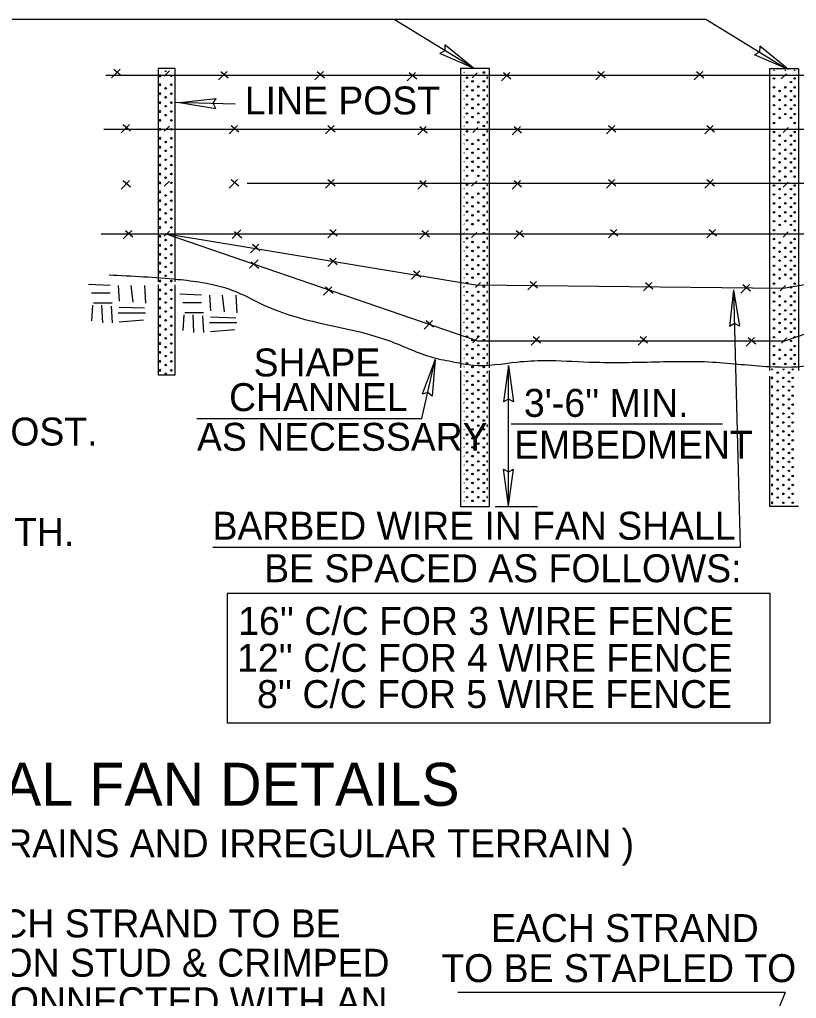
# Model space of a CAD drawing. Extents: x 11 to 454, y -32 to 258.
# Drawn here: x 177.87 to 214.03, y 62.6 to 108.14 of the extents above; entities that cross this region are included whole.
import ezdxf

# ---------------------------------------------------------------- set-up
doc = ezdxf.new("R2010")
doc.units = 0
doc.layers.add('Default', color=7, linetype='Continuous')

msp = doc.modelspace()

# ---------------------------------------------------------------- linework, layer by layer
at = {"layer": 'Default'}
for p, q in [((209.812, 108.138), (160.62, 108.138)), ((198.823, 105.992), (195.308, 108.138)), ((213.425, 105.932), (209.812, 108.138)), ((199.001, 105.872), (197.426, 106.56)), ((199.001, 105.872), (197.67, 106.959)), ((213.663, 105.812), (212.331, 106.9)), ((213.663, 105.812), (212.087, 106.5)), ((182.155, 105.434), (182.549, 105.829)), ((182.253, 105.829), (182.599, 105.533)), ((184.607, 105.511), (184.846, 105.749)), ((187.135, 105.335), (187.53, 105.73)), ((187.234, 105.73), (187.579, 105.434)), ((191.623, 105.335), (192.017, 105.73)), ((191.721, 105.73), (192.066, 105.434)), ((195.913, 105.286), (196.307, 105.681)), ((196.011, 105.681), (196.357, 105.385)), ((198.941, 105.421), (199.179, 105.66)), ((200.302, 105.286), (200.696, 105.681)), ((200.4, 105.681), (200.745, 105.385)), ((204.69, 105.335), (205.085, 105.73)), ((204.789, 105.73), (205.134, 105.434)), ((209.276, 105.335), (209.671, 105.73)), ((209.375, 105.73), (209.72, 105.434)), ((229.847, 105.543), (181.88, 105.543)), ((213.325, 105.376), (213.563, 105.614)), ((187.907, 104.205), (185.077, 104.284)), ((185.316, 104.285), (187.024, 104.471)), ((185.316, 104.285), (187.011, 104.004)), ((229.847, 103.025), (181.789, 103.025)), ((182.599, 102.868), (182.993, 103.263)), ((182.697, 103.263), (183.042, 102.967)), ((184.607, 102.946), (184.846, 103.184)), ((187.628, 102.819), (188.023, 103.213)), ((187.727, 103.213), (188.072, 102.917)), ((192.116, 102.819), (192.51, 103.213)), ((192.214, 103.213), (192.56, 102.917)), ((196.406, 102.769), (196.8, 103.164)), ((196.505, 103.164), (196.85, 102.868)), ((198.971, 102.886), (199.209, 103.125)), ((200.795, 102.769), (201.189, 103.164)), ((200.893, 103.164), (201.239, 102.868)), ((205.184, 102.819), (205.578, 103.213)), ((205.282, 103.213), (205.627, 102.917)), ((209.77, 102.819), (210.164, 103.213)), ((209.868, 103.213), (210.213, 102.917)), ((213.411, 102.88), (213.649, 103.119)), ((182.599, 100.253), (182.993, 100.647)), ((182.697, 100.647), (183.042, 100.351)), ((187.628, 100.302), (188.023, 100.697)), ((187.727, 100.697), (188.072, 100.401)), ((192.116, 100.302), (192.51, 100.697)), ((192.214, 100.697), (192.56, 100.401)), ((196.406, 100.253), (196.8, 100.647)), ((196.505, 100.647), (196.85, 100.351)), ((200.795, 100.253), (201.189, 100.647)), ((200.893, 100.647), (201.239, 100.351)), ((205.184, 100.302), (205.578, 100.697)), ((205.282, 100.697), (205.627, 100.401)), ((209.77, 100.302), (210.164, 100.697)), ((209.868, 100.697), (210.213, 100.401)), ((184.607, 100.381), (184.846, 100.62)), ((229.957, 100.508), (188.46, 100.508)), ((198.911, 100.381), (199.15, 100.62)), ((213.411, 100.342), (213.649, 100.581)), ((192.214, 97.983), (192.609, 98.378)), ((192.313, 98.378), (192.658, 98.082)), ((205.282, 97.983), (205.677, 98.378)), ((205.381, 98.378), (205.726, 98.082)), ((209.868, 97.983), (210.263, 98.378)), ((209.967, 98.378), (210.312, 98.082)), ((229.925, 98.148), (181.669, 98.148)), ((182.697, 97.934), (183.092, 98.328)), ((182.796, 98.328), (183.141, 98.032)), ((184.607, 98.055), (184.846, 98.294)), ((199.091, 95.782), (184.722, 98.148)), ((184.722, 98.148), (199.187, 93.192)), ((187.774, 97.959), (188.168, 98.354)), ((187.872, 98.284), (188.218, 97.988)), ((196.505, 97.934), (196.899, 98.328)), ((196.603, 98.328), (196.948, 98.032)), ((198.911, 97.995), (199.15, 98.234)), ((200.893, 97.934), (201.288, 98.328)), ((200.992, 98.328), (201.337, 98.032)), ((213.411, 98.019), (213.649, 98.257)), ((227.724, 98.069), (213.417, 95.631)), ((213.495, 93.192), (227.724, 98.069)), ((188.615, 97.292), (189.009, 97.687)), ((188.713, 97.687), (189.058, 97.391)), ((192.214, 96.651), (192.609, 97.045)), ((192.313, 97.045), (192.658, 96.749)), ((188.581, 96.57), (188.976, 96.965)), ((188.657, 96.871), (189.002, 96.575)), ((196.11, 96.058), (196.505, 96.453)), ((196.209, 96.453), (196.554, 96.157)), ((182.091, 95.772), (181.085, 95.818)), ((182.457, 95.772), (182.502, 95.041)), ((183.051, 95.772), (183.142, 94.995)), ((183.691, 95.772), (183.737, 94.95)), ((192.017, 95.318), (192.412, 95.713)), ((192.116, 95.713), (192.461, 95.417)), ((199.09, 95.669), (199.328, 95.908)), ((213.417, 95.631), (199.109, 95.788)), ((201.534, 95.565), (201.929, 95.96)), ((201.633, 95.96), (201.978, 95.664)), ((206.909, 95.516), (207.304, 95.91)), ((207.008, 95.91), (207.353, 95.614)), ((211.446, 95.417), (211.841, 95.812)), ((211.545, 95.812), (211.89, 95.516)), ((213.282, 95.523), (213.52, 95.762)), ((182.091, 95.407), (181.222, 95.407)), ((186.341, 95.32), (185.335, 95.366)), ((186.707, 95.32), (186.752, 94.589)), ((187.301, 95.32), (187.392, 94.543)), ((187.941, 95.32), (187.986, 94.497)), ((211.104, 95.572), (210.915, 93.864)), ((211.104, 95.572), (211.42, 83.572)), ((211.104, 95.572), (211.383, 93.876)), ((181.268, 94.858), (181.222, 94.127)), ((182.182, 94.95), (181.314, 94.95)), ((181.68, 94.858), (181.725, 94.035)), ((182.137, 94.812), (182.182, 94.035)), ((182.502, 94.767), (183.691, 94.721)), ((186.341, 94.955), (185.472, 94.955)), ((182.457, 94.492), (183.737, 94.492)), ((185.518, 94.406), (185.472, 93.675)), ((186.432, 94.497), (185.564, 94.497)), ((185.929, 94.406), (185.975, 93.583)), ((186.387, 94.36), (186.432, 93.583)), ((186.752, 94.315), (187.941, 94.269)), ((182.502, 94.081), (183.645, 94.172)), ((186.707, 94.04), (187.986, 94.04)), ((196.702, 93.739), (197.096, 94.134)), ((196.801, 94.134), (197.146, 93.838)), ((186.752, 93.629), (187.895, 93.72)), ((201.682, 92.999), (202.077, 93.394)), ((201.781, 93.394), (202.126, 93.098)), ((206.663, 92.999), (207.057, 93.394)), ((206.762, 93.394), (207.107, 93.098)), ((198.971, 93.105), (199.209, 93.343)), ((199.187, 93.192), (213.495, 93.192)), ((211.693, 92.95), (212.087, 93.345)), ((211.791, 93.345), (212.137, 93.049)), ((213.344, 93.088), (213.583, 93.326)), ((196.593, 89.574), (197.222, 92.327)), ((197.221, 92.327), (196.614, 90.719)), ((197.221, 92.327), (197.07, 90.614)), ((200.63, 92.052), (200.396, 90.349)), ((200.63, 92.052), (200.864, 90.349)), ((200.631, 85.483), (200.631, 92.052)), ((186.12, 89.574), (196.593, 89.574)), ((200.756, 89.338), (210.593, 89.338)), ((200.632, 85.523), (200.398, 87.226)), ((200.632, 85.523), (200.866, 87.226)), ((200.003, 85.483), (201.974, 85.483)), ((211.42, 83.572), (186.865, 83.572)), ((213.514, 62.87), (198.277, 62.87)), ((213.514, 62.87), (210.264, 55.112))]:
    msp.add_line(p, q, dxfattribs=at)
for points in [[(197.67, 106.959), (197.659, 106.689), (197.426, 106.56)], [(212.331, 106.9), (212.32, 106.629), (212.087, 106.5)], [(185.116, 95.943), (185.116, 105.857), (184.329, 105.857), (184.329, 95.943)], [(199.738, 91.931), (199.738, 105.857), (198.401, 105.857), (198.401, 91.931)], [(212.788, 91.816), (212.788, 105.857), (214.124, 105.857), (214.124, 91.816)], [(187.011, 104.004), (186.886, 104.244), (187.024, 104.471)], [(184.329, 91.619), (185.116, 91.619), (185.116, 95.791)], [(184.329, 95.791), (184.329, 91.619)], [(211.383, 93.876), (211.143, 94.001), (210.915, 93.864)], [(198.401, 85.483), (199.738, 85.483), (199.738, 91.816)], [(198.401, 91.816), (198.401, 85.483)], [(214.124, 85.483), (212.788, 85.483), (212.788, 91.549)], [(197.07, 90.614), (196.869, 90.796), (196.614, 90.719)], [(200.864, 90.349), (200.628, 90.481), (200.396, 90.349)], [(200.398, 87.226), (200.634, 87.094), (200.866, 87.226)]]:
    msp.add_lwpolyline(points, dxfattribs=at)
msp.add_lwpolyline([(187.541, 75.427), (212.816, 75.427), (212.816, 81.442), (187.541, 81.442)], close=True, dxfattribs=at)
for centre in [(199.483, 105.677), (184.939, 105.522), (198.694, 105.433), (198.955, 105.262), (199.483, 105.262), (212.986, 105.4), (213.775, 105.23), (213.945, 105.4), (184.671, 104.937), (184.939, 105.107), (198.694, 105.017), (198.955, 104.847), (199.223, 105.017), (199.483, 104.847), (212.986, 104.985), (213.246, 104.815), (213.514, 104.985), (213.775, 104.815), (213.945, 104.985), (184.671, 104.522), (184.939, 104.692), (184.939, 104.277), (198.694, 104.602), (198.955, 104.432), (199.223, 104.602), (199.483, 104.432), (212.986, 104.57), (213.246, 104.4), (213.514, 104.57), (213.775, 104.4), (213.945, 104.57), (184.671, 104.107), (184.939, 103.862), (198.694, 104.187), (198.955, 104.017), (199.223, 104.187), (199.483, 104.017), (212.986, 104.155), (213.246, 103.985), (213.514, 104.155), (213.775, 103.985), (213.945, 104.155), (184.671, 103.691), (184.939, 103.447), (198.694, 103.772), (198.694, 103.357), (198.955, 103.602), (199.223, 103.772), (199.223, 103.357), (199.483, 103.602), (212.986, 103.74), (213.246, 103.569), (213.514, 103.74), (213.775, 103.569), (213.945, 103.74), (184.939, 103.032), (198.694, 102.942), (199.483, 103.186), (212.986, 103.325), (212.986, 102.91), (213.945, 103.325), (213.945, 102.91), (184.671, 102.446), (184.939, 102.617), (198.694, 102.527), (199.223, 102.527), (199.483, 102.771), (212.986, 102.495), (213.246, 102.739), (213.514, 102.495), (213.775, 102.739), (213.945, 102.495), (184.671, 102.031), (184.939, 102.201), (198.694, 102.112), (198.955, 102.356), (199.223, 102.112), (199.483, 102.356), (212.986, 102.079), (213.246, 102.324), (213.514, 102.079), (213.775, 102.324), (213.945, 102.079), (184.671, 101.616), (184.939, 101.786), (198.694, 101.696), (198.955, 101.941), (198.955, 101.526), (199.223, 101.696), (199.483, 101.941), (199.483, 101.526), (212.986, 101.664), (213.246, 101.909), (213.514, 101.664), (213.775, 101.909), (213.945, 101.664), (184.671, 101.201), (184.939, 101.371), (198.694, 101.281), (198.955, 101.111), (199.223, 101.281), (199.483, 101.111), (212.986, 101.249), (213.246, 101.494), (213.246, 101.079), (213.514, 101.249), (213.775, 101.494), (213.775, 101.079), (213.945, 101.249), (184.671, 100.786), (184.939, 100.956), (198.694, 100.866), (199.223, 100.866), (199.483, 100.696), (212.986, 100.834), (213.246, 100.664), (213.514, 100.834), (213.945, 100.834), (184.939, 100.541), (198.694, 100.451), (199.483, 100.281), (212.986, 100.419), (213.246, 100.248), (213.775, 100.248), (213.945, 100.419), (184.671, 99.955), (184.939, 100.126), (184.939, 99.711), (198.694, 100.036), (198.955, 99.865), (199.223, 100.036), (199.483, 99.865), (212.986, 100.004), (213.246, 99.833), (213.514, 100.004), (213.775, 99.833), (213.945, 100.004), (184.671, 99.54), (184.939, 99.296), (198.694, 99.621), (198.955, 99.45), (199.223, 99.621), (199.483, 99.45), (212.986, 99.589), (213.246, 99.418), (213.514, 99.589), (213.775, 99.418), (213.945, 99.589), (184.671, 99.125), (184.939, 98.88), (198.694, 99.206), (198.694, 98.791), (198.955, 99.035), (199.223, 99.206), (199.223, 98.791), (199.483, 99.035), (212.986, 99.174), (213.246, 99.003), (213.514, 99.174), (213.775, 99.003), (213.945, 99.174), (184.671, 98.71), (184.939, 98.465), (198.694, 98.375), (198.955, 98.62), (199.483, 98.62), (212.986, 98.758), (212.986, 98.343), (213.246, 98.588), (213.514, 98.758), (213.775, 98.588), (213.945, 98.758), (213.945, 98.343), (184.671, 97.88), (198.694, 97.96), (199.483, 98.205), (212.986, 97.928), (213.945, 97.928), (184.671, 97.465), (184.939, 97.635), (198.694, 97.545), (198.955, 97.79), (199.223, 97.545), (199.483, 97.79), (212.986, 97.513), (213.246, 97.758), (213.514, 97.513), (213.775, 97.758), (213.945, 97.513), (184.671, 97.049), (184.939, 97.22), (198.694, 97.13), (198.955, 97.375), (198.955, 96.96), (199.223, 97.13), (199.483, 97.375), (199.483, 96.96), (212.986, 97.098), (213.246, 97.343), (213.514, 97.098), (213.775, 97.343), (213.945, 97.098), (184.671, 96.634), (184.939, 96.805), (198.694, 96.715), (198.955, 96.544), (199.223, 96.715), (199.483, 96.544), (212.986, 96.683), (213.246, 96.927), (213.246, 96.512), (213.514, 96.683), (213.775, 96.927), (213.775, 96.512), (213.945, 96.683), (184.671, 96.219), (184.939, 96.39), (198.694, 96.3), (198.955, 96.129), (199.223, 96.3), (199.483, 96.129), (212.986, 96.268), (213.246, 96.097), (213.514, 96.268), (213.775, 96.097), (213.945, 96.268), (184.671, 95.804), (184.939, 95.975), (198.694, 95.885), (199.483, 95.714), (212.986, 95.853), (213.775, 95.682), (213.945, 95.853), (184.671, 95.389), (184.939, 95.559), (184.939, 95.144), (198.694, 95.47), (198.955, 95.299), (199.223, 95.47), (199.483, 95.299), (212.986, 95.437), (213.246, 95.267), (213.775, 95.267), (213.945, 95.437), (184.671, 94.974), (184.939, 94.729), (198.694, 95.054), (198.955, 94.884), (199.223, 95.054), (199.483, 94.884), (212.986, 95.022), (213.246, 94.852), (213.514, 95.022), (213.775, 94.852), (213.945, 95.022), (184.671, 94.559), (184.939, 94.314), (198.694, 94.639), (198.955, 94.469), (199.223, 94.639), (199.483, 94.469), (212.986, 94.607), (213.246, 94.437), (213.514, 94.607), (213.775, 94.437), (213.945, 94.607), (184.671, 94.144), (184.939, 93.899), (198.694, 94.224), (198.694, 93.809), (198.955, 94.054), (199.223, 94.224), (199.223, 93.809), (199.483, 94.054), (212.986, 94.192), (212.986, 93.777), (213.246, 94.022), (213.514, 94.192), (213.514, 93.777), (213.775, 94.022), (213.945, 94.192), (213.945, 93.777), (184.671, 93.728), (184.939, 93.484), (198.694, 93.394), (198.955, 93.639), (199.223, 93.394), (199.483, 93.639), (212.986, 93.362), (213.246, 93.606), (213.775, 93.606), (213.945, 93.362), (184.671, 93.313), (184.671, 92.898), (184.939, 93.069), (198.694, 92.979), (198.955, 93.223), (199.223, 92.979), (199.483, 93.223), (212.986, 92.947), (213.775, 93.191), (213.945, 92.947), (184.671, 92.483), (184.939, 92.654), (198.694, 92.564), (198.955, 92.808), (199.223, 92.564), (199.483, 92.808), (212.986, 92.532), (213.246, 92.776), (213.514, 92.532), (213.775, 92.776), (213.945, 92.532), (184.671, 92.068), (184.939, 92.238), (198.694, 92.149), (198.955, 92.393), (198.955, 91.978), (199.223, 92.149), (199.483, 92.393), (199.483, 91.978), (212.986, 92.116), (213.246, 92.361), (213.514, 92.116), (213.775, 92.361), (213.945, 92.116), (184.939, 91.823), (198.694, 91.733), (198.955, 91.563), (199.223, 91.733), (199.483, 91.563), (213.16, 91.715), (213.689, 91.715), (198.694, 91.318), (198.955, 91.148), (199.223, 91.318), (199.483, 91.148), (213.16, 91.3), (213.428, 91.47), (213.428, 91.055), (213.689, 91.3), (213.859, 91.47), (213.859, 91.055), (198.694, 90.903), (198.955, 90.733), (199.223, 90.903), (199.483, 90.733), (213.16, 90.885), (213.428, 90.64), (213.689, 90.885), (213.859, 90.64), (198.694, 90.488), (198.955, 90.318), (199.223, 90.488), (199.483, 90.318), (213.16, 90.47), (213.428, 90.225), (213.689, 90.47), (213.859, 90.225), (198.694, 90.073), (198.955, 89.902), (199.223, 90.073), (199.483, 89.902), (213.16, 90.055), (213.428, 89.81), (213.689, 90.055), (213.859, 89.81), (198.694, 89.658), (198.694, 89.243), (198.955, 89.487), (199.223, 89.658), (199.223, 89.243), (199.483, 89.487), (213.16, 89.64), (213.16, 89.224), (213.428, 89.395), (213.689, 89.64), (213.689, 89.224), (213.859, 89.395), (198.694, 88.828), (198.955, 89.072), (199.223, 88.828), (199.483, 89.072), (213.16, 88.809), (213.428, 88.98), (213.689, 88.809), (213.859, 88.98), (198.694, 88.412), (198.955, 88.657), (199.223, 88.412), (199.483, 88.657), (213.16, 88.394), (213.428, 88.565), (213.689, 88.394), (213.859, 88.565), (198.694, 87.997), (198.955, 88.242), (199.223, 87.997), (199.483, 88.242), (213.16, 87.979), (213.428, 88.149), (213.689, 87.979), (213.859, 88.149), (198.694, 87.582), (198.955, 87.827), (198.955, 87.412), (199.223, 87.582), (199.483, 87.827), (199.483, 87.412), (213.16, 87.564), (213.428, 87.734), (213.689, 87.564), (213.859, 87.734), (198.694, 87.167), (198.955, 86.997), (199.223, 87.167), (199.483, 86.997), (213.16, 87.149), (213.428, 87.319), (213.689, 87.149), (213.859, 87.319), (198.694, 86.752), (198.955, 86.581), (199.223, 86.752), (199.483, 86.581), (213.16, 86.734), (213.428, 86.904), (213.428, 86.489), (213.689, 86.734), (213.859, 86.904), (213.859, 86.489), (198.694, 86.337), (198.955, 86.166), (199.223, 86.337), (199.483, 86.166), (213.16, 86.319), (213.428, 86.074), (213.689, 86.319), (213.859, 86.074), (198.694, 85.922), (198.955, 85.751), (199.223, 85.922), (199.483, 85.751), (213.16, 85.903), (213.428, 85.659), (213.689, 85.903), (213.859, 85.659)]:
    msp.add_circle(centre, 0.0352, dxfattribs=at)
for centre, start, end in [((184.671, 105.767), 191.5589, 348.4411), ((198.524, 105.677), 331.5861, 28.4139), ((212.986, 105.816), 224.7947, 315.2053), ((213.514, 105.816), 224.7947, 315.2053), ((213.945, 105.816), 224.7947, 315.2053), ((184.411, 105.522), 183.3058, 176.6942), ((198.524, 105.262), 331.5861, 28.4139), ((199.653, 105.433), 96.2437, 263.7563), ((184.411, 105.107), 183.3058, 176.6942), ((198.524, 104.847), 331.5861, 28.4139), ((199.653, 105.017), 96.2437, 263.7563), ((184.411, 104.692), 183.3058, 176.6942), ((184.411, 104.277), 183.3058, 176.6942), ((198.524, 104.432), 331.5861, 28.4139), ((199.653, 104.602), 96.2437, 263.7563), ((184.411, 103.862), 183.3058, 176.6942), ((198.524, 104.017), 331.5861, 28.4139), ((199.653, 104.187), 96.2437, 263.7563), ((184.411, 103.447), 183.3058, 176.6942), ((198.524, 103.602), 331.5861, 28.4139), ((199.653, 103.772), 96.2437, 263.7563), ((199.653, 103.357), 96.2437, 263.7563), ((184.411, 103.032), 183.3058, 176.6942), ((198.524, 103.186), 331.5861, 28.4139), ((199.653, 102.942), 96.2437, 263.7563), ((184.411, 102.617), 183.3058, 176.6942), ((198.524, 102.771), 331.5861, 28.4139), ((199.653, 102.527), 96.2437, 263.7563), ((184.411, 102.201), 183.3058, 176.6942), ((198.524, 102.356), 331.5861, 28.4139), ((199.653, 102.112), 96.2437, 263.7563), ((184.411, 101.786), 183.3058, 176.6942), ((198.524, 101.941), 331.5861, 28.4139), ((199.653, 101.696), 96.2437, 263.7563), ((184.411, 101.371), 183.3058, 176.6942), ((198.524, 101.526), 331.5861, 28.4139), ((198.524, 101.111), 331.5861, 28.4139), ((199.653, 101.281), 96.2437, 263.7563), ((184.411, 100.956), 183.3058, 176.6942), ((198.524, 100.696), 331.5861, 28.4139), ((199.653, 100.866), 96.2437, 263.7563), ((184.411, 100.541), 183.3058, 176.6942), ((198.524, 100.281), 331.5861, 28.4139), ((199.653, 100.451), 96.2437, 263.7563), ((184.411, 100.126), 183.3058, 176.6942), ((184.411, 99.711), 183.3058, 176.6942), ((198.524, 99.865), 331.5861, 28.4139), ((199.653, 100.036), 96.2437, 263.7563), ((184.411, 99.296), 183.3058, 176.6942), ((198.524, 99.45), 331.5861, 28.4139), ((199.653, 99.621), 96.2437, 263.7563), ((184.411, 98.88), 183.3058, 176.6942), ((198.524, 99.035), 331.5861, 28.4139), ((199.653, 99.206), 96.2437, 263.7563), ((199.653, 98.791), 96.2437, 263.7563), ((184.411, 98.465), 183.3058, 176.6942), ((198.524, 98.62), 331.5861, 28.4139), ((199.653, 98.375), 96.2437, 263.7563), ((184.411, 98.05), 183.3058, 176.6942), ((198.524, 98.205), 331.5861, 28.4139), ((199.653, 97.96), 96.2437, 263.7563), ((184.411, 97.635), 183.3058, 176.6942), ((198.524, 97.79), 331.5861, 28.4139), ((199.653, 97.545), 96.2437, 263.7563), ((184.411, 97.22), 183.3058, 176.6942), ((198.524, 97.375), 331.5861, 28.4139), ((199.653, 97.13), 96.2437, 263.7563), ((184.411, 96.805), 183.3058, 176.6942), ((198.524, 96.96), 331.5861, 28.4139), ((198.524, 96.544), 331.5861, 28.4139), ((199.653, 96.715), 96.2437, 263.7563), ((184.411, 96.39), 183.3058, 176.6942), ((198.524, 96.129), 331.5861, 28.4139), ((199.653, 96.3), 96.2437, 263.7563), ((184.411, 95.975), 183.3058, 176.6942), ((198.524, 95.714), 331.5861, 28.4139), ((199.653, 95.885), 96.2437, 263.7563), ((184.411, 95.559), 183.3058, 176.6942), ((184.411, 95.144), 183.3058, 176.6942), ((198.524, 95.299), 331.5861, 28.4139), ((199.653, 95.47), 96.2437, 263.7563), ((184.411, 94.729), 183.3058, 176.6942), ((198.524, 94.884), 331.5861, 28.4139), ((199.653, 95.054), 96.2437, 263.7563), ((184.411, 94.314), 183.3058, 176.6942), ((198.524, 94.469), 331.5861, 28.4139), ((199.653, 94.639), 96.2437, 263.7563), ((184.411, 93.899), 183.3058, 176.6942), ((198.524, 94.054), 331.5861, 28.4139), ((199.653, 94.224), 96.2437, 263.7563), ((199.653, 93.809), 96.2437, 263.7563), ((184.411, 93.484), 183.3058, 176.6942), ((198.524, 93.639), 331.5861, 28.4139), ((199.653, 93.394), 96.2437, 263.7563), ((184.411, 93.069), 183.3058, 176.6942), ((198.524, 93.223), 331.5861, 28.4139), ((199.653, 92.979), 96.2437, 263.7563), ((184.411, 92.654), 183.3058, 176.6942), ((198.524, 92.808), 331.5861, 28.4139), ((199.653, 92.564), 96.2437, 263.7563), ((184.411, 92.238), 183.3058, 176.6942), ((198.524, 92.393), 331.5861, 28.4139), ((198.524, 91.978), 331.5861, 28.4139), ((199.653, 92.149), 96.2437, 263.7563), ((184.411, 91.823), 183.3058, 176.6942), ((184.671, 91.653), 300.9453, 239.0547), ((198.524, 91.563), 331.5861, 28.4139), ((199.653, 91.733), 96.2437, 263.7563), ((212.9, 91.886), 166.3238, 176.6942), ((212.9, 91.886), 183.3058, 13.6762), ((213.428, 91.886), 166.3238, 13.6762), ((213.859, 91.886), 166.3238, 13.6762), ((198.524, 91.148), 331.5861, 28.4139), ((199.653, 91.318), 96.2437, 263.7563), ((212.9, 91.47), 183.3058, 176.6942), ((212.9, 91.055), 183.3058, 176.6942), ((198.524, 90.733), 331.5861, 28.4139), ((199.653, 90.903), 96.2437, 263.7563), ((212.9, 90.64), 183.3058, 176.6942), ((198.524, 90.318), 331.5861, 28.4139), ((199.653, 90.488), 96.2437, 263.7563), ((212.9, 90.225), 183.3058, 176.6942), ((198.524, 89.902), 331.5861, 28.4139), ((199.653, 90.073), 96.2437, 263.7563), ((212.9, 89.81), 183.3058, 176.6942), ((198.524, 89.487), 331.5861, 28.4139), ((199.653, 89.658), 96.2437, 263.7563), ((199.653, 89.243), 96.2437, 263.7563), ((212.9, 89.395), 183.3058, 176.6942), ((198.524, 89.072), 331.5861, 28.4139), ((199.653, 88.828), 96.2437, 263.7563), ((212.9, 88.98), 183.3058, 176.6942), ((198.524, 88.657), 331.5861, 28.4139), ((199.653, 88.412), 96.2437, 263.7563), ((212.9, 88.565), 183.3058, 176.6942), ((198.524, 88.242), 331.5861, 28.4139), ((199.653, 87.997), 96.2437, 263.7563), ((212.9, 88.149), 183.3058, 176.6942), ((198.524, 87.827), 331.5861, 28.4139), ((199.653, 87.582), 96.2437, 263.7563), ((212.9, 87.734), 183.3058, 176.6942), ((198.524, 87.412), 331.5861, 28.4139), ((198.524, 86.997), 331.5861, 28.4139), ((199.653, 87.167), 96.2437, 263.7563), ((212.9, 87.319), 183.3058, 176.6942), ((198.524, 86.581), 331.5861, 28.4139), ((199.653, 86.752), 96.2437, 263.7563), ((212.9, 86.904), 183.3058, 176.6942), ((212.9, 86.489), 183.3058, 176.6942), ((198.524, 86.166), 331.5861, 28.4139), ((199.653, 86.337), 96.2437, 263.7563), ((212.9, 86.074), 183.3058, 176.6942), ((198.524, 85.751), 331.5861, 28.4139), ((199.653, 85.922), 96.2437, 263.7563), ((212.9, 85.659), 183.3058, 176.6942)]:
    msp.add_arc(centre, 0.0352, start, end, dxfattribs=at)
msp.add_spline([(182.035, 96.266), (185.236, 96.053), (186.374, 95.91), (187.94, 95.483), (189.434, 94.771), (195.054, 93.205), (197.117, 92.422), (198.113, 92.208), (198.967, 92.066), (201.03, 92.208), (202.31, 92.28), (204.374, 92.208), (207.077, 92.208), (210.136, 92.208), (212.768, 91.995), (214.832, 92.066), (218.958, 93.347), (222.8, 94.486), (226.286, 95.483), (228.704, 95.981), (230.981, 96.124)], degree=3, dxfattribs=at)

# ---------------------------------------------------------------- texts
for s, height, p in [('LINE POST', 1.3, (188.362, 103.725)), ('SHAPE', 1.3, (188.765, 91.537)), ('CHANNEL', 1.3, (187.624, 89.924)), ("3'-6'' MIN.", 1.3, (201.348, 89.656)), ('UPSTREAM SIDE OF POST.', 1.3, (158.704, 88.322)), ('AS NECESSARY', 1.3, (186.131, 88.078)), ('EMBEDMENT', 1.3, (200.894, 87.71)), ('BARBED WIRE IN FAN SHALL', 1.3, (186.857, 83.941)), ('THE REQUIRED LENGTH.', 1.3, (159.264, 83.65)), ('BE SPACED AS FOLLOWS:', 1.3, (189.258, 81.964)), ("16'' C/C FOR 3 WIRE FENCE", 1.3, (188.05, 79.515)), ("12'' C/C FOR 4 WIRE FENCE", 1.3, (187.995, 77.795)), ("8'' C/C FOR 5 WIRE FENCE", 1.3, (188.926, 76.11)), ('TYPICAL FAN DETAILS', 2, (169.224, 71.564)), ('( FOR SMALL DRAINS AND IRREGULAR TERRAIN )', 1.3, (164.553, 69.171)), ('EACH STRAND TO BE ', 1.3, (174.658, 65.44)), ('EACH STRAND', 1.3, (199.817, 65.224)), ('SET ON STUD & CRIMPED', 1.3, (173.262, 63.611)), ('TO BE STAPLED TO', 1.3, (197.506, 63.36)), ('OR CONNECTED WITH AN', 1.3, (173.076, 61.82))]:
    msp.add_text(s, height=height, dxfattribs=at).set_placement(p)

doc.saveas('drawing.dxf')
